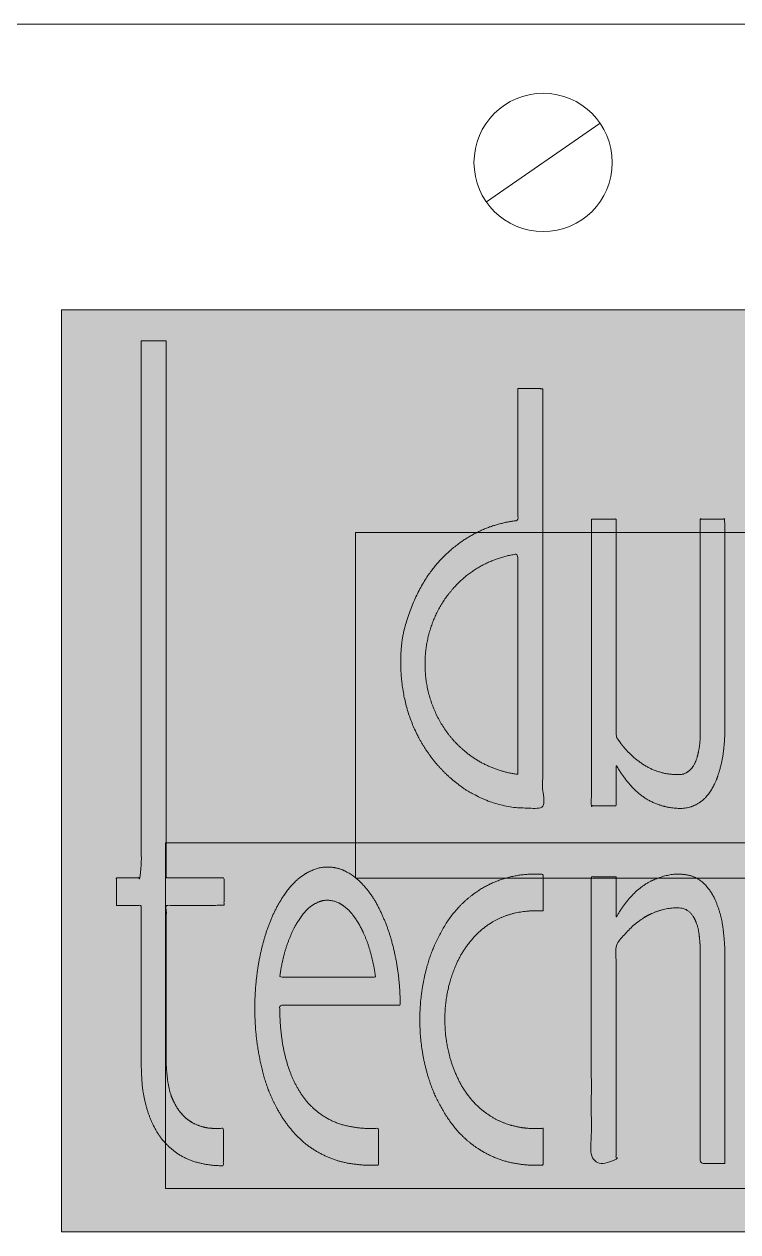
# Model space of a CAD drawing. Header units: millimetres. Extents: x 36 to 196, y -69 to 32.
# Drawn here: x 65.08 to 80.56, y -22.7 to 3.5 of the extents above; entities that cross this region are included whole.
import ezdxf

# ---------------------------------------------------------------- set-up
doc = ezdxf.new("R2010")
doc.units = ezdxf.units.MM
doc.header["$LTSCALE"] = 20
doc.layers.add('Ontwerplaag-1', color=7, linetype='Continuous')

msp = doc.modelspace()

# ---------------------------------------------------------------- hatches: boundary and pattern name
at = {"layer": 'Ontwerplaag-1', "linetype": 'Continuous', "lineweight": 5, "transparency": 33554687}
h = msp.add_hatch(color=256, dxfattribs=at)
h.set_gradient(color1=(255, 0, 0), color2=(255, 0, 0))
h.paths.add_polyline_path([(85.885, -21.761), (68.145, -21.761), (68.145, -14.261), (72.262, -14.261), (72.262, -15.028), (85.885, -15.028), (85.885, -21.761), (93.978, -21.761), (93.978, -14.261), (88.095, -14.261), (88.095, -7.528), (85.885, -7.528), (85.885, -2.699), (65.885, -2.699), (65.885, -22.699), (85.885, -22.699)])
h.paths.add_polyline_path([(85.885, -15.028), (85.885, -14.261), (72.262, -14.261), (72.262, -7.528), (85.885, -7.528), (85.885, -14.261), (88.095, -14.261), (88.095, -15.028)])
at = {"layer": 'Ontwerplaag-1', "linetype": 'Continuous', "lineweight": 0, "true_color": 0xcccccb, "transparency": 33554687}
for points in [[(68.158, -3.375), (68.158, -3.739), (68.158, -5.104), (68.158, -6.469), (68.158, -7.833), (68.158, -9.198), (68.158, -10.563), (68.159, -11.928), (68.159, -13.292), (68.16, -14.657), (68.16, -15.021), (68.199, -15.021), (68.345, -15.02), (68.492, -15.02), (68.639, -15.019), (68.785, -15.019), (68.932, -15.019), (69.079, -15.02), (69.226, -15.02), (69.373, -15.021), (69.412, -15.021), (69.412, -15.615), (69.373, -15.616), (69.226, -15.616), (69.079, -15.616), (68.932, -15.616), (68.785, -15.616), (68.639, -15.616), (68.492, -15.617), (68.345, -15.617), (68.199, -15.617), (68.16, -15.617), (68.16, -15.723), (68.159, -16.118), (68.159, -16.512), (68.158, -16.907), (68.158, -17.302), (68.158, -17.697), (68.158, -18.092), (68.158, -18.487), (68.158, -18.882), (68.158, -18.987), (68.158, -19.021), (68.16, -19.152), (68.17, -19.281), (68.188, -19.408), (68.214, -19.533), (68.248, -19.657), (68.29, -19.778), (68.34, -19.897), (68.398, -20.014), (68.418, -20.043), (68.429, -20.06), (68.478, -20.121), (68.531, -20.178), (68.587, -20.23), (68.648, -20.276), (68.712, -20.318), (68.78, -20.355), (68.852, -20.387), (68.928, -20.414), (68.948, -20.419), (68.962, -20.423), (69.014, -20.433), (69.066, -20.442), (69.119, -20.448), (69.172, -20.453), (69.225, -20.456), (69.278, -20.457), (69.331, -20.456), (69.385, -20.454), (69.399, -20.453), (69.399, -20.479), (69.399, -20.574), (69.399, -20.669), (69.398, -20.764), (69.398, -20.859), (69.398, -20.955), (69.398, -21.05), (69.398, -21.145), (69.397, -21.24), (69.397, -21.265), (69.36, -21.266), (69.216, -21.26), (69.076, -21.243), (68.94, -21.217), (68.807, -21.18), (68.678, -21.134), (68.552, -21.077), (68.43, -21.011), (68.312, -20.934), (68.283, -20.91), (68.256, -20.888), (68.163, -20.79), (68.079, -20.689), (68.002, -20.584), (67.932, -20.475), (67.87, -20.361), (67.816, -20.244), (67.77, -20.122), (67.731, -19.996), (67.722, -19.963), (67.712, -19.927), (67.686, -19.791), (67.664, -19.655), (67.646, -19.519), (67.632, -19.382), (67.622, -19.245), (67.616, -19.107), (67.614, -18.97), (67.616, -18.831), (67.616, -18.795), (67.616, -18.695), (67.617, -18.323), (67.617, -17.95), (67.617, -17.578), (67.617, -17.205), (67.617, -16.833), (67.617, -16.461), (67.617, -16.089), (67.616, -15.716), (67.616, -15.617), (67.077, -15.617), (67.077, -15.021), (67.094, -15.021), (67.157, -15.02), (67.221, -15.02), (67.284, -15.02), (67.347, -15.02), (67.41, -15.02), (67.474, -15.019), (67.537, -15.019), (67.599, -15.019), (67.616, -15.019), (67.616, -14.708), (67.617, -13.542), (67.617, -12.376), (67.617, -11.209), (67.617, -10.043), (67.617, -8.877), (67.617, -7.71), (67.617, -6.543), (67.616, -5.377), (67.616, -5.066), (67.616, -5.012), (67.617, -4.843), (67.617, -4.683), (67.618, -4.535), (67.618, -4.397), (67.618, -4.269), (67.618, -4.152), (67.618, -4.045), (67.617, -3.949), (67.617, -3.862), (67.616, -3.782), (67.616, -3.71), (67.615, -3.645), (67.615, -3.587), (67.614, -3.536), (67.614, -3.493), (67.613, -3.458), (67.613, -3.428), (67.612, -3.403), (67.612, -3.383), (67.612, -3.367), (67.612, -3.356), (67.611, -3.35), (67.611, -3.348), (67.612, -3.351), (67.612, -3.357), (67.612, -3.361), (67.613, -3.364), (67.615, -3.367), (67.617, -3.369), (67.619, -3.369), (67.621, -3.369), (67.624, -3.369), (67.626, -3.368), (67.628, -3.367), (67.629, -3.366), (67.629, -3.366), (67.628, -3.365), (67.627, -3.365), (67.624, -3.365), (67.621, -3.365), (67.62, -3.366), (67.623, -3.366), (67.631, -3.366), (67.643, -3.367), (67.659, -3.367), (67.68, -3.367), (67.705, -3.367), (67.735, -3.368), (67.767, -3.368), (67.798, -3.368), (67.829, -3.368), (67.859, -3.368), (67.888, -3.368), (67.917, -3.368), (67.945, -3.368), (67.972, -3.368), (67.998, -3.368), (68.022, -3.368), (68.044, -3.368), (68.064, -3.368), (68.081, -3.369), (68.097, -3.369), (68.11, -3.369), (68.121, -3.369), (68.13, -3.369), (68.138, -3.369), (68.144, -3.369), (68.148, -3.369), (68.151, -3.37), (68.152, -3.37), (68.152, -3.37), (68.15, -3.37), (68.148, -3.371), (68.147, -3.371), (68.146, -3.372), (68.147, -3.372), (68.148, -3.373), (68.15, -3.374), (68.153, -3.374)], [(75.786, -4.404), (75.786, -4.475), (75.786, -4.816), (75.785, -5.156), (75.785, -5.496), (75.785, -5.836), (75.785, -6.176), (75.786, -6.516), (75.786, -6.856), (75.786, -7.196), (75.786, -7.268), (75.752, -7.271), (75.591, -7.298), (75.433, -7.333), (75.278, -7.377), (75.128, -7.43), (74.98, -7.491), (74.837, -7.561), (74.697, -7.64), (74.561, -7.728), (74.533, -7.748), (74.493, -7.777), (74.369, -7.877), (74.255, -7.977), (74.15, -8.077), (74.054, -8.176), (73.967, -8.274), (73.889, -8.372), (73.821, -8.469), (73.761, -8.566), (73.708, -8.662), (73.658, -8.755), (73.611, -8.847), (73.568, -8.936), (73.528, -9.023), (73.491, -9.109), (73.458, -9.192), (73.428, -9.273), (73.413, -9.32), (73.39, -9.392), (73.332, -9.629), (73.287, -9.857), (73.256, -10.075), (73.238, -10.285), (73.234, -10.484), (73.243, -10.675), (73.265, -10.856), (73.301, -11.028), (73.345, -11.192), (73.392, -11.35), (73.442, -11.501), (73.495, -11.645), (73.551, -11.784), (73.611, -11.916), (73.673, -12.041), (73.739, -12.16), (73.781, -12.224), (73.808, -12.267), (73.902, -12.399), (73.997, -12.521), (74.093, -12.635), (74.189, -12.738), (74.286, -12.833), (74.384, -12.917), (74.482, -12.992), (74.58, -13.058), (74.678, -13.117), (74.775, -13.172), (74.87, -13.222), (74.963, -13.268), (75.055, -13.311), (75.146, -13.349), (75.234, -13.382), (75.322, -13.412), (75.372, -13.426), (75.395, -13.432), (75.507, -13.457), (75.619, -13.476), (75.732, -13.492), (75.845, -13.502), (75.958, -13.508), (76.072, -13.51), (76.187, -13.507), (76.302, -13.5), (76.326, -13.498), (76.326, -13.271), (76.326, -12.192), (76.326, -11.113), (76.326, -10.035), (76.326, -8.956), (76.326, -7.877), (76.326, -6.798), (76.327, -5.718), (76.327, -4.639), (76.327, -4.412), (76.314, -4.411), (76.25, -4.408), (76.185, -4.407), (76.121, -4.405), (76.057, -4.404), (75.993, -4.403), (75.928, -4.403), (75.864, -4.403), (75.8, -4.404)], [(77.38, -7.236), (77.915, -7.236), (77.915, -7.342), (77.915, -7.899), (77.916, -8.455), (77.916, -9.012), (77.916, -9.569), (77.916, -10.125), (77.915, -10.682), (77.915, -11.238), (77.915, -11.795), (77.915, -11.901), (77.915, -11.906), (77.915, -11.916), (77.917, -11.925), (77.919, -11.935), (77.922, -11.946), (77.926, -11.956), (77.93, -11.967), (77.935, -11.978), (77.941, -11.99), (77.948, -12.002), (77.955, -12.014), (77.963, -12.027), (77.972, -12.04), (77.982, -12.054), (77.992, -12.069), (78.004, -12.084), (78.016, -12.099), (78.018, -12.104), (78.036, -12.127), (78.068, -12.167), (78.104, -12.208), (78.143, -12.251), (78.185, -12.295), (78.23, -12.34), (78.278, -12.387), (78.33, -12.435), (78.384, -12.484), (78.443, -12.532), (78.509, -12.576), (78.582, -12.617), (78.662, -12.654), (78.748, -12.687), (78.842, -12.717), (78.942, -12.744), (79.05, -12.767), (79.08, -12.77), (79.088, -12.771), (79.104, -12.773), (79.12, -12.775), (79.138, -12.776), (79.156, -12.778), (79.176, -12.78), (79.196, -12.782), (79.217, -12.784), (79.24, -12.786), (79.263, -12.787), (79.287, -12.785), (79.312, -12.782), (79.337, -12.776), (79.364, -12.769), (79.391, -12.759), (79.42, -12.747), (79.449, -12.733), (79.456, -12.728), (79.465, -12.722), (79.504, -12.688), (79.54, -12.652), (79.572, -12.613), (79.601, -12.572), (79.626, -12.529), (79.647, -12.483), (79.664, -12.434), (79.678, -12.384), (79.68, -12.375), (79.686, -12.354), (79.694, -12.316), (79.701, -12.276), (79.708, -12.234), (79.714, -12.19), (79.72, -12.144), (79.724, -12.095), (79.729, -12.045), (79.732, -11.992), (79.735, -11.937), (79.737, -11.878), (79.739, -11.816), (79.74, -11.751), (79.74, -11.682), (79.74, -11.609), (79.739, -11.534), (79.738, -11.454), (79.738, -11.433), (79.738, -11.338), (79.738, -10.837), (79.737, -10.336), (79.737, -9.835), (79.737, -9.335), (79.738, -8.834), (79.738, -8.333), (79.739, -7.832), (79.74, -7.332), (79.74, -7.236), (79.752, -7.236), (79.816, -7.237), (79.879, -7.237), (79.943, -7.237), (80.006, -7.237), (80.07, -7.237), (80.134, -7.237), (80.197, -7.236), (80.261, -7.236), (80.273, -7.236), (80.273, -7.335), (80.274, -7.856), (80.274, -8.377), (80.275, -8.898), (80.275, -9.419), (80.275, -9.94), (80.275, -10.461), (80.275, -10.982), (80.275, -11.503), (80.275, -11.602), (80.276, -11.631), (80.277, -11.781), (80.273, -11.93), (80.262, -12.078), (80.246, -12.226), (80.224, -12.373), (80.196, -12.519), (80.162, -12.664), (80.122, -12.809), (80.112, -12.836), (80.106, -12.852), (80.095, -12.881), (80.082, -12.911), (80.068, -12.943), (80.053, -12.976), (80.037, -13.01), (80.019, -13.046), (80, -13.084), (79.98, -13.122), (79.957, -13.162), (79.93, -13.2), (79.897, -13.238), (79.86, -13.276), (79.819, -13.313), (79.772, -13.35), (79.721, -13.386), (79.666, -13.422), (79.649, -13.43), (79.633, -13.439), (79.601, -13.451), (79.567, -13.463), (79.532, -13.474), (79.494, -13.483), (79.454, -13.492), (79.411, -13.499), (79.367, -13.505), (79.32, -13.511), (79.272, -13.514), (79.22, -13.513), (79.166, -13.51), (79.109, -13.503), (79.05, -13.492), (78.988, -13.478), (78.924, -13.461), (78.857, -13.44), (78.84, -13.434), (78.811, -13.424), (78.762, -13.403), (78.712, -13.378), (78.66, -13.35), (78.607, -13.319), (78.553, -13.285), (78.498, -13.248), (78.441, -13.207), (78.383, -13.164), (78.325, -13.115), (78.267, -13.061), (78.21, -13), (78.153, -12.932), (78.097, -12.859), (78.041, -12.779), (77.986, -12.693), (77.931, -12.6), (77.917, -12.575), (77.917, -12.595), (77.916, -12.7), (77.915, -12.805), (77.915, -12.91), (77.914, -13.015), (77.914, -13.12), (77.914, -13.226), (77.914, -13.331), (77.915, -13.436), (77.915, -13.456), (77.903, -13.456), (77.839, -13.456), (77.775, -13.456), (77.711, -13.457), (77.647, -13.457), (77.583, -13.457), (77.519, -13.457), (77.455, -13.458), (77.39, -13.458), (77.378, -13.458), (77.378, -13.317), (77.378, -12.734), (77.379, -12.187), (77.379, -11.675), (77.379, -11.199), (77.379, -10.757), (77.379, -10.35), (77.379, -9.978), (77.379, -9.641), (77.379, -9.338), (77.379, -9.065), (77.379, -8.825), (77.379, -8.615), (77.379, -8.437), (77.379, -8.291), (77.379, -8.175), (77.379, -8.091), (77.379, -8.022), (77.38, -7.951), (77.38, -7.877), (77.38, -7.802), (77.38, -7.724), (77.38, -7.644), (77.38, -7.562), (77.38, -7.477), (77.38, -7.398), (77.38, -7.332), (77.38, -7.278), (77.38, -7.236), (77.38, -7.207), (77.38, -7.191), (77.38, -7.186), (77.38, -7.195), (77.38, -7.208), (77.38, -7.22), (77.38, -7.229), (77.38, -7.236), (77.38, -7.241), (77.38, -7.244), (77.38, -7.245), (77.38, -7.243), (77.38, -7.241), (77.38, -7.239), (77.38, -7.238), (77.38, -7.237), (77.38, -7.236), (77.38, -7.236), (77.38, -7.236), (77.38, -7.237), (77.38, -7.237), (77.38, -7.238), (77.38, -7.238), (77.38, -7.238), (77.38, -7.238), (77.38, -7.238), (77.38, -7.237)], [(71.491, -20.134), (71.469, -20.118), (71.432, -20.088), (71.394, -20.054), (71.356, -20.019), (71.316, -19.98), (71.276, -19.939), (71.235, -19.895), (71.194, -19.848), (71.152, -19.799), (71.109, -19.745), (71.068, -19.687), (71.028, -19.623), (70.989, -19.554), (70.951, -19.48), (70.914, -19.401), (70.878, -19.317), (70.844, -19.227), (70.835, -19.203), (70.824, -19.172), (70.774, -19.006), (70.732, -18.838), (70.696, -18.67), (70.667, -18.501), (70.645, -18.331), (70.63, -18.16), (70.622, -17.987), (70.621, -17.814), (70.621, -17.781), (70.68, -17.781), (70.992, -17.782), (71.303, -17.782), (71.615, -17.782), (71.927, -17.782), (72.238, -17.782), (72.55, -17.782), (72.861, -17.782), (73.173, -17.782), (73.232, -17.781), (73.232, -17.746), (73.227, -17.558), (73.216, -17.371), (73.198, -17.185), (73.174, -17), (73.143, -16.815), (73.106, -16.632), (73.062, -16.449), (73.012, -16.267), (73.001, -16.233), (72.992, -16.206), (72.975, -16.157), (72.957, -16.105), (72.936, -16.052), (72.915, -15.995), (72.892, -15.937), (72.867, -15.876), (72.841, -15.812), (72.813, -15.746), (72.782, -15.678), (72.745, -15.608), (72.703, -15.536), (72.655, -15.463), (72.601, -15.387), (72.542, -15.31), (72.478, -15.231), (72.407, -15.15), (72.387, -15.129), (72.375, -15.116), (72.352, -15.094), (72.326, -15.071), (72.299, -15.048), (72.271, -15.024), (72.24, -15), (72.207, -14.974), (72.173, -14.949), (72.137, -14.922), (72.098, -14.897), (72.054, -14.874), (72.007, -14.853), (71.957, -14.835), (71.902, -14.819), (71.843, -14.806), (71.78, -14.795), (71.714, -14.787), (71.695, -14.786), (71.679, -14.785), (71.65, -14.786), (71.62, -14.787), (71.588, -14.79), (71.555, -14.795), (71.521, -14.8), (71.485, -14.807), (71.447, -14.815), (71.409, -14.824), (71.369, -14.836), (71.328, -14.851), (71.286, -14.869), (71.243, -14.891), (71.199, -14.916), (71.154, -14.944), (71.108, -14.976), (71.061, -15.011), (71.048, -15.021), (71.034, -15.033), (70.963, -15.101), (70.895, -15.171), (70.83, -15.244), (70.77, -15.319), (70.712, -15.397), (70.658, -15.478), (70.608, -15.561), (70.561, -15.647), (70.553, -15.664), (70.539, -15.69), (70.475, -15.83), (70.415, -15.971), (70.361, -16.115), (70.312, -16.259), (70.268, -16.406), (70.229, -16.553), (70.195, -16.703), (70.166, -16.854), (70.161, -16.882), (70.155, -16.915), (70.131, -17.087), (70.111, -17.259), (70.096, -17.432), (70.087, -17.605), (70.082, -17.778), (70.082, -17.951), (70.087, -18.125), (70.097, -18.299), (70.099, -18.332), (70.103, -18.375), (70.111, -18.454), (70.121, -18.537), (70.133, -18.624), (70.146, -18.715), (70.161, -18.81), (70.178, -18.909), (70.196, -19.012), (70.215, -19.119), (70.24, -19.231), (70.272, -19.347), (70.312, -19.468), (70.36, -19.593), (70.415, -19.723), (70.479, -19.857), (70.55, -19.997), (70.629, -20.14), (70.652, -20.178), (70.667, -20.202), (70.75, -20.325), (70.839, -20.441), (70.935, -20.551), (71.038, -20.655), (71.147, -20.752), (71.263, -20.843), (71.385, -20.927), (71.514, -21.005), (71.539, -21.018), (71.565, -21.031), (71.704, -21.089), (71.844, -21.139), (71.987, -21.18), (72.132, -21.212), (72.279, -21.235), (72.427, -21.249), (72.578, -21.255), (72.731, -21.252), (72.759, -21.251), (72.759, -21.233), (72.76, -21.138), (72.76, -21.043), (72.76, -20.948), (72.76, -20.853), (72.76, -20.758), (72.76, -20.662), (72.759, -20.567), (72.759, -20.471), (72.759, -20.453), (72.729, -20.455), (72.674, -20.457), (72.616, -20.458), (72.556, -20.457), (72.492, -20.455), (72.425, -20.451), (72.356, -20.447), (72.283, -20.441), (72.207, -20.434), (72.129, -20.422), (72.048, -20.404), (71.965, -20.379), (71.88, -20.348), (71.792, -20.309), (71.702, -20.263), (71.61, -20.211), (71.515, -20.152)], [(74.875, -15.334), (74.903, -15.314), (74.956, -15.281), (75.013, -15.247), (75.074, -15.214), (75.138, -15.181), (75.207, -15.148), (75.279, -15.115), (75.356, -15.082), (75.436, -15.049), (75.521, -15.019), (75.613, -14.993), (75.711, -14.973), (75.816, -14.957), (75.926, -14.946), (76.044, -14.939), (76.167, -14.938), (76.297, -14.942), (76.332, -14.944), (76.332, -14.963), (76.331, -15.058), (76.331, -15.153), (76.331, -15.248), (76.331, -15.343), (76.331, -15.438), (76.331, -15.533), (76.332, -15.628), (76.332, -15.722), (76.332, -15.74), (76.309, -15.738), (76.184, -15.735), (76.062, -15.738), (75.94, -15.749), (75.821, -15.768), (75.703, -15.793), (75.586, -15.826), (75.471, -15.866), (75.357, -15.914), (75.337, -15.924), (75.31, -15.938), (75.263, -15.964), (75.216, -15.994), (75.166, -16.027), (75.116, -16.062), (75.064, -16.101), (75.012, -16.142), (74.957, -16.187), (74.902, -16.234), (74.846, -16.286), (74.791, -16.344), (74.738, -16.408), (74.685, -16.479), (74.633, -16.555), (74.582, -16.638), (74.531, -16.727), (74.482, -16.822), (74.47, -16.848), (74.45, -16.89), (74.42, -16.967), (74.39, -17.048), (74.361, -17.134), (74.333, -17.225), (74.306, -17.321), (74.28, -17.422), (74.255, -17.527), (74.231, -17.637), (74.211, -17.753), (74.198, -17.877), (74.192, -18.007), (74.194, -18.144), (74.203, -18.288), (74.219, -18.44), (74.242, -18.598), (74.272, -18.763), (74.283, -18.807), (74.29, -18.837), (74.304, -18.889), (74.32, -18.945), (74.338, -19.003), (74.358, -19.063), (74.38, -19.126), (74.403, -19.191), (74.429, -19.259), (74.456, -19.33), (74.488, -19.402), (74.526, -19.476), (74.571, -19.552), (74.622, -19.629), (74.68, -19.707), (74.745, -19.787), (74.816, -19.869), (74.894, -19.952), (74.916, -19.973), (74.932, -19.988), (75.022, -20.064), (75.115, -20.134), (75.211, -20.197), (75.312, -20.254), (75.416, -20.304), (75.524, -20.348), (75.636, -20.385), (75.751, -20.415), (75.773, -20.419), (75.785, -20.422), (75.851, -20.433), (75.918, -20.443), (75.984, -20.45), (76.051, -20.455), (76.117, -20.458), (76.185, -20.459), (76.252, -20.457), (76.319, -20.454), (76.332, -20.453), (76.332, -21.249), (76.302, -21.251), (76.247, -21.253), (76.189, -21.253), (76.128, -21.252), (76.065, -21.25), (75.999, -21.247), (75.929, -21.242), (75.857, -21.236), (75.782, -21.229), (75.704, -21.218), (75.622, -21.202), (75.538, -21.18), (75.451, -21.152), (75.361, -21.118), (75.268, -21.079), (75.172, -21.035), (75.073, -20.984), (75.046, -20.969), (75.008, -20.947), (74.873, -20.856), (74.749, -20.763), (74.636, -20.671), (74.534, -20.578), (74.442, -20.484), (74.361, -20.39), (74.291, -20.295), (74.231, -20.2), (74.178, -20.107), (74.129, -20.016), (74.084, -19.929), (74.041, -19.844), (74.003, -19.763), (73.967, -19.685), (73.935, -19.611), (73.907, -19.539), (73.893, -19.499), (73.873, -19.444), (73.843, -19.343), (73.814, -19.237), (73.787, -19.124), (73.761, -19.005), (73.736, -18.881), (73.712, -18.75), (73.69, -18.613), (73.669, -18.471), (73.654, -18.321), (73.647, -18.162), (73.649, -17.995), (73.659, -17.82), (73.679, -17.636), (73.707, -17.443), (73.744, -17.241), (73.79, -17.032), (73.805, -16.975), (73.817, -16.932), (73.846, -16.836), (73.877, -16.742), (73.91, -16.649), (73.945, -16.559), (73.982, -16.472), (74.021, -16.386), (74.061, -16.302), (74.103, -16.221), (74.146, -16.143), (74.189, -16.07), (74.23, -16.002), (74.272, -15.938), (74.313, -15.88), (74.354, -15.826), (74.394, -15.777), (74.433, -15.733), (74.472, -15.693), (74.507, -15.657), (74.539, -15.623), (74.568, -15.594), (74.595, -15.567), (74.618, -15.544), (74.639, -15.524), (74.657, -15.507), (74.673, -15.492), (74.691, -15.477), (74.709, -15.462), (74.728, -15.446), (74.748, -15.43), (74.768, -15.414), (74.789, -15.398), (74.811, -15.381), (74.832, -15.366), (74.85, -15.353), (74.864, -15.342), (74.875, -15.334), (74.882, -15.328), (74.887, -15.325), (74.888, -15.324), (74.886, -15.326), (74.882, -15.329), (74.879, -15.331), (74.877, -15.332), (74.875, -15.333), (74.875, -15.334), (74.874, -15.334), (74.875, -15.334), (74.876, -15.333), (74.877, -15.332), (74.878, -15.332), (74.878, -15.331), (74.878, -15.331), (74.878, -15.332), (74.877, -15.332), (74.876, -15.333)], [(78.643, -15.106), (78.661, -15.096), (78.693, -15.081), (78.727, -15.065), (78.763, -15.05), (78.802, -15.034), (78.842, -15.019), (78.885, -15.003), (78.93, -14.988), (78.977, -14.972), (79.027, -14.958), (79.08, -14.948), (79.137, -14.941), (79.197, -14.938), (79.26, -14.938), (79.326, -14.942), (79.396, -14.949), (79.469, -14.959), (79.489, -14.964), (79.507, -14.968), (79.538, -14.977), (79.569, -14.989), (79.602, -15.003), (79.635, -15.019), (79.669, -15.038), (79.704, -15.058), (79.739, -15.081), (79.775, -15.105), (79.812, -15.133), (79.847, -15.165), (79.881, -15.202), (79.915, -15.242), (79.947, -15.287), (79.979, -15.335), (80.009, -15.388), (80.039, -15.445), (80.046, -15.461), (80.058, -15.486), (80.077, -15.533), (80.096, -15.583), (80.115, -15.635), (80.133, -15.69), (80.151, -15.748), (80.168, -15.809), (80.185, -15.873), (80.202, -15.939), (80.218, -16.01), (80.231, -16.085), (80.243, -16.164), (80.253, -16.248), (80.261, -16.337), (80.268, -16.43), (80.272, -16.528), (80.275, -16.631), (80.275, -16.658), (80.275, -16.762), (80.275, -17.305), (80.275, -17.849), (80.275, -18.393), (80.275, -18.936), (80.274, -19.48), (80.274, -20.024), (80.274, -20.567), (80.273, -21.111), (80.273, -21.215), (80.261, -21.215), (80.197, -21.215), (80.134, -21.215), (80.07, -21.215), (80.006, -21.215), (79.943, -21.215), (79.879, -21.216), (79.816, -21.216), (79.752, -21.217), (79.74, -21.217), (79.74, -21.11), (79.739, -20.548), (79.738, -19.987), (79.738, -19.425), (79.737, -18.864), (79.737, -18.302), (79.737, -17.74), (79.737, -17.179), (79.738, -16.617), (79.738, -16.51), (79.737, -16.496), (79.735, -16.421), (79.729, -16.347), (79.719, -16.273), (79.707, -16.2), (79.69, -16.128), (79.671, -16.057), (79.647, -15.986), (79.621, -15.916), (79.614, -15.903), (79.61, -15.895), (79.603, -15.881), (79.594, -15.867), (79.584, -15.852), (79.573, -15.837), (79.561, -15.821), (79.549, -15.805), (79.535, -15.788), (79.521, -15.771), (79.504, -15.754), (79.485, -15.738), (79.464, -15.724), (79.441, -15.712), (79.415, -15.7), (79.386, -15.691), (79.355, -15.682), (79.322, -15.675), (79.313, -15.675), (79.299, -15.674), (79.227, -15.673), (79.155, -15.676), (79.084, -15.682), (79.014, -15.692), (78.944, -15.706), (78.876, -15.724), (78.807, -15.746), (78.74, -15.771), (78.728, -15.776), (78.707, -15.785), (78.601, -15.84), (78.5, -15.9), (78.404, -15.966), (78.313, -16.038), (78.226, -16.115), (78.145, -16.197), (78.068, -16.285), (77.996, -16.378), (77.983, -16.396), (77.981, -16.399), (77.968, -16.416), (77.956, -16.433), (77.945, -16.451), (77.936, -16.469), (77.929, -16.488), (77.922, -16.507), (77.918, -16.527), (77.914, -16.548), (77.915, -16.552), (77.915, -21.215), (77.378, -21.215), (77.378, -14.995), (77.39, -14.995), (77.455, -14.995), (77.519, -14.995), (77.583, -14.995), (77.647, -14.995), (77.711, -14.995), (77.775, -14.995), (77.839, -14.995), (77.903, -14.995), (77.915, -14.995), (77.915, -15.015), (77.915, -15.121), (77.914, -15.226), (77.914, -15.331), (77.914, -15.436), (77.915, -15.541), (77.915, -15.646), (77.916, -15.751), (77.917, -15.856), (77.917, -15.876), (77.929, -15.855), (77.956, -15.808), (77.985, -15.761), (78.015, -15.716), (78.045, -15.67), (78.077, -15.625), (78.11, -15.581), (78.144, -15.537), (78.178, -15.494), (78.213, -15.452), (78.247, -15.414), (78.281, -15.378), (78.313, -15.344), (78.345, -15.314), (78.377, -15.286), (78.407, -15.262), (78.437, -15.239), (78.466, -15.22), (78.492, -15.202), (78.516, -15.185), (78.539, -15.17), (78.559, -15.157), (78.577, -15.145), (78.593, -15.135), (78.607, -15.127), (78.619, -15.12), (78.629, -15.114), (78.637, -15.109), (78.644, -15.106), (78.648, -15.103), (78.651, -15.101), (78.651, -15.101), (78.65, -15.102), (78.649, -15.103), (78.647, -15.104), (78.646, -15.104), (78.644, -15.105), (78.644, -15.106), (78.643, -15.106), (78.643, -15.106), (78.643, -15.106), (78.643, -15.106), (78.643, -15.106), (78.643, -15.106), (78.643, -15.106), (78.643, -15.106), (78.643, -15.106), (78.643, -15.106)]]:
    msp.add_hatch(color=254, dxfattribs=at).paths.add_polyline_path(points)

# ---------------------------------------------------------------- linework, layer by layer
at = {"layer": 'Ontwerplaag-1', "color": 7, "linetype": 'Continuous', "lineweight": 5, "transparency": 33554687}
for p, q in [((36, 3.5), (196, 3.5)), ((36, 3.5), (196, 3.5)), ((75.101, -0.355), (77.566, 1.355)), ((65.885, -22.699), (65.885, -2.699)), ((65.885, -2.699), (85.885, -2.699)), ((85.885, -22.699), (65.885, -22.699))]:
    msp.add_line(p, q, dxfattribs=at)
at = {"layer": 'Ontwerplaag-1', "color": 7, "linetype": 'Continuous', "lineweight": 5, "transparency": 33554687, "flags": 128}
for points in [[(65.885, -2.699), (65.885, -22.699), (65.885, -22.699), (85.885, -22.699), (85.885, -22.699), (85.885, -2.699), (85.885, -2.699), (65.885, -2.699)], [(65.885, -2.699), (65.885, -22.699), (85.885, -22.699), (85.885, -2.699)], [(65.885, -22.699), (65.885, -2.699), (85.885, -2.699), (85.885, -22.699)], [(72.262, -15.028), (88.095, -15.028), (88.095, -15.028), (88.095, -7.528), (88.095, -7.528), (72.262, -7.528), (72.262, -7.528), (72.262, -15.028)], [(68.145, -21.761), (93.978, -21.761), (93.978, -21.761), (93.978, -14.261), (93.978, -14.261), (68.145, -14.261), (68.145, -14.261), (68.145, -21.761)]]:
    msp.add_lwpolyline(points, close=True, dxfattribs=at)
at = {"layer": 'Ontwerplaag-1', "color": 7, "linetype": 'Continuous', "lineweight": 5, "transparency": 33554687}
msp.add_circle((76.333, 0.5), 1.5, dxfattribs=at)
for points, knots in [([(68.158, -3.375), (68.158, -6.287), (68.158, -12.11), (68.16, -15.021), (68.472, -15.019), (69.099, -15.019), (69.412, -15.021), (69.412, -15.318), (69.412, -15.615), (69.099, -15.617), (68.472, -15.616), (68.16, -15.617), (68.158, -16.46), (68.158, -18.145), (68.158, -18.987), (68.159, -19.258), (68.261, -19.81), (68.418, -20.043), (68.508, -20.179), (68.783, -20.378), (68.948, -20.419), (69.057, -20.451), (69.285, -20.458), (69.399, -20.453), (69.398, -20.656), (69.399, -21.062), (69.397, -21.265), (69.1, -21.269), (68.511, -21.102), (68.283, -20.91), (68.064, -20.728), (67.791, -20.229), (67.722, -19.963), (67.644, -19.677), (67.613, -19.088), (67.616, -18.795), (67.616, -18), (67.618, -16.411), (67.616, -15.617), (67.346, -15.617), (67.077, -15.617), (67.077, -15.319), (67.077, -15.021), (67.212, -15.019), (67.482, -15.02), (67.616, -15.019), (67.618, -12.531), (67.616, -7.555), (67.616, -5.066), (67.615, -4.64), (67.62, -3.792), (67.612, -3.367), (67.615, -3.367), (67.619, -3.367), (67.75, -3.369), (68.017, -3.368), (68.149, -3.369)], [0, 0, 0, 0.142518, 0.285036, 0.285036, 0.300304, 0.315571, 0.315571, 0.330044, 0.330044, 0.345311, 0.360579, 0.360579, 0.401829, 0.443079, 0.443079, 0.456363, 0.469647, 0.469647, 0.477397, 0.485148, 0.485148, 0.490295, 0.495442, 0.495442, 0.504601, 0.513759, 0.513759, 0.52717, 0.54058, 0.54058, 0.553446, 0.566312, 0.566312, 0.580152, 0.593993, 0.593993, 0.631478, 0.668963, 0.668963, 0.681709, 0.681709, 0.695795, 0.695795, 0.702197, 0.708599, 0.708599, 0.827599, 0.946599, 0.946599, 0.966919, 0.98724, 0.98724, 0.987404, 0.987404, 0.993702, 1, 1, 1]), ([(68.158, -3.375), (68.158, -6.287), (68.158, -12.11), (68.16, -15.021), (68.472, -15.019), (69.099, -15.019), (69.412, -15.021), (69.412, -15.318), (69.412, -15.615), (69.099, -15.617), (68.472, -15.616), (68.16, -15.617), (68.158, -16.46), (68.158, -18.145), (68.158, -18.987), (68.159, -19.258), (68.261, -19.81), (68.418, -20.043), (68.508, -20.179), (68.783, -20.378), (68.948, -20.419), (69.057, -20.451), (69.285, -20.458), (69.399, -20.453), (69.398, -20.656), (69.399, -21.062), (69.397, -21.265), (69.1, -21.269), (68.511, -21.102), (68.283, -20.91), (68.064, -20.728), (67.791, -20.229), (67.722, -19.963), (67.644, -19.677), (67.613, -19.088), (67.616, -18.795), (67.616, -18), (67.618, -16.411), (67.616, -15.617), (67.346, -15.617), (67.077, -15.617), (67.077, -15.319), (67.077, -15.021), (67.212, -15.019), (67.482, -15.02), (67.616, -15.019), (67.618, -12.531), (67.616, -7.555), (67.616, -5.066), (67.615, -4.64), (67.62, -3.792), (67.612, -3.367), (67.615, -3.367), (67.619, -3.367), (67.75, -3.369), (68.017, -3.368), (68.149, -3.369), (68.153, -3.372), (68.158, -3.375)], [0, 0, 0, 0.142483, 0.284965, 0.284965, 0.300229, 0.315493, 0.315493, 0.329962, 0.329962, 0.345226, 0.360489, 0.360489, 0.401729, 0.442969, 0.442969, 0.45625, 0.46953, 0.46953, 0.477279, 0.485028, 0.485028, 0.490174, 0.495319, 0.495319, 0.504476, 0.513632, 0.513632, 0.527039, 0.540446, 0.540446, 0.553309, 0.566172, 0.566172, 0.580009, 0.593846, 0.593846, 0.631322, 0.668797, 0.668797, 0.68154, 0.68154, 0.695622, 0.695622, 0.702023, 0.708424, 0.708424, 0.827394, 0.946365, 0.946365, 0.96668, 0.986995, 0.986995, 0.987159, 0.987159, 0.993456, 0.999752, 0.999752, 1, 1, 1]), ([(75.786, -4.404), (75.784, -5.121), (75.786, -6.552), (75.786, -7.268), (75.446, -7.303), (74.806, -7.549), (74.533, -7.748), (74.129, -8.038), (73.561, -8.858), (73.182, -10.038), (73.365, -11.582), (73.781, -12.224), (74.051, -12.646), (74.87, -13.29), (75.372, -13.426), (75.603, -13.492), (76.086, -13.515), (76.326, -13.498), (76.327, -11.227), (76.324, -6.684), (76.327, -4.412), (76.192, -4.399), (75.922, -4.407), (75.786, -4.404)], [0, 0, 0, 0.087534, 0.175069, 0.175069, 0.216878, 0.258687, 0.258687, 0.320515, 0.382343, 0.444171, 0.505999, 0.505999, 0.546479, 0.586959, 0.586959, 0.60571, 0.62446, 0.62446, 0.801645, 0.978831, 0.978831, 0.989416, 1, 1, 1]), ([(75.786, -4.404), (75.784, -5.121), (75.786, -6.552), (75.786, -7.268), (75.446, -7.303), (74.806, -7.549), (74.533, -7.748), (74.129, -8.038), (73.561, -8.858), (73.182, -10.038), (73.365, -11.582), (73.781, -12.224), (74.051, -12.646), (74.87, -13.29), (75.372, -13.426), (75.603, -13.492), (76.086, -13.515), (76.326, -13.498), (76.327, -11.227), (76.324, -6.684), (76.327, -4.412), (76.192, -4.399), (75.922, -4.407), (75.786, -4.404)], [0, 0, 0, 0.087534, 0.175069, 0.175069, 0.216878, 0.258687, 0.258687, 0.320515, 0.382343, 0.444171, 0.505999, 0.505999, 0.546479, 0.586959, 0.586959, 0.60571, 0.62446, 0.62446, 0.801645, 0.978831, 0.978831, 0.989416, 1, 1, 1]), ([(77.38, -7.236), (77.648, -7.236), (77.915, -7.236), (77.916, -8.402), (77.915, -10.735), (77.915, -11.901), (77.912, -11.961), (77.987, -12.056), (78.018, -12.104), (78.206, -12.356), (78.752, -12.729), (79.08, -12.77), (79.173, -12.78), (79.373, -12.782), (79.456, -12.728), (79.55, -12.669), (79.654, -12.476), (79.68, -12.375), (79.742, -12.144), (79.736, -11.669), (79.738, -11.433), (79.739, -10.384), (79.735, -8.285), (79.74, -7.236), (79.874, -7.238), (80.139, -7.236), (80.273, -7.236), (80.276, -8.328), (80.273, -10.511), (80.275, -11.602), (80.282, -11.914), (80.216, -12.539), (80.112, -12.836), (80.048, -13.012), (79.828, -13.338), (79.649, -13.43), (79.463, -13.525), (79.033, -13.5), (78.84, -13.434), (78.527, -13.323), (78.071, -12.851), (77.917, -12.575), (77.914, -12.796), (77.915, -13.235), (77.915, -13.456), (77.781, -13.457), (77.513, -13.456), (77.378, -13.458), (77.38, -11.903), (77.378, -8.791), (77.38, -7.236)], [0, 0, 0, 0.017918, 0.017918, 0.096062, 0.174207, 0.174207, 0.178256, 0.182305, 0.182305, 0.20472, 0.227136, 0.227136, 0.233551, 0.239967, 0.239967, 0.247144, 0.254322, 0.254322, 0.27067, 0.287018, 0.287018, 0.359477, 0.431937, 0.431937, 0.44119, 0.450443, 0.450443, 0.525876, 0.60131, 0.60131, 0.622812, 0.644315, 0.644315, 0.657127, 0.66994, 0.66994, 0.683298, 0.696656, 0.696656, 0.718364, 0.740071, 0.740071, 0.755215, 0.770359, 0.770359, 0.77954, 0.788721, 0.788721, 0.894361, 1, 1, 1]), ([(77.38, -7.236), (77.648, -7.236), (77.915, -7.236), (77.916, -8.402), (77.915, -10.735), (77.915, -11.901), (77.912, -11.961), (77.987, -12.056), (78.018, -12.104), (78.206, -12.356), (78.752, -12.729), (79.08, -12.77), (79.173, -12.78), (79.373, -12.782), (79.456, -12.728), (79.55, -12.669), (79.654, -12.476), (79.68, -12.375), (79.742, -12.144), (79.736, -11.669), (79.738, -11.433), (79.739, -10.384), (79.735, -8.285), (79.74, -7.236), (79.874, -7.238), (80.139, -7.236), (80.273, -7.236), (80.276, -8.328), (80.273, -10.511), (80.275, -11.602), (80.282, -11.914), (80.216, -12.539), (80.112, -12.836), (80.048, -13.012), (79.828, -13.338), (79.649, -13.43), (79.463, -13.525), (79.033, -13.5), (78.84, -13.434), (78.527, -13.323), (78.071, -12.851), (77.917, -12.575), (77.914, -12.796), (77.915, -13.235), (77.915, -13.456), (77.781, -13.457), (77.513, -13.456), (77.378, -13.458), (77.38, -11.903), (77.378, -8.791), (77.38, -7.236)], [0, 0, 0, 0.017918, 0.017918, 0.096062, 0.174207, 0.174207, 0.178256, 0.182305, 0.182305, 0.20472, 0.227136, 0.227136, 0.233551, 0.239967, 0.239967, 0.247144, 0.254322, 0.254322, 0.27067, 0.287018, 0.287018, 0.359477, 0.431937, 0.431937, 0.44119, 0.450443, 0.450443, 0.525876, 0.60131, 0.60131, 0.622812, 0.644315, 0.644315, 0.657127, 0.66994, 0.66994, 0.683298, 0.696656, 0.696656, 0.718364, 0.740071, 0.740071, 0.755215, 0.770359, 0.770359, 0.77954, 0.788721, 0.788721, 0.894361, 1, 1, 1]), ([(75.781, -12.774), (75.456, -12.732), (74.853, -12.464), (74.61, -12.252), (74.208, -11.907), (73.775, -10.932), (73.772, -10.418), (73.763, -9.954), (74.09, -9.06), (74.41, -8.712), (74.671, -8.421), (75.386, -8.046), (75.784, -7.993), (75.787, -8.896), (75.784, -10.701), (75.786, -11.602), (75.784, -11.896), (75.788, -12.482), (75.781, -12.774)], [0, 0, 0, 0.055561, 0.111122, 0.111122, 0.20229, 0.293457, 0.293457, 0.375618, 0.457779, 0.457779, 0.525813, 0.593846, 0.593846, 0.747043, 0.90024, 0.90024, 0.95012, 1, 1, 1]), ([(75.781, -12.774), (75.456, -12.732), (74.853, -12.464), (74.61, -12.252), (74.208, -11.907), (73.775, -10.932), (73.772, -10.418), (73.763, -9.954), (74.09, -9.06), (74.41, -8.712), (74.671, -8.421), (75.386, -8.046), (75.784, -7.993), (75.787, -8.896), (75.784, -10.701), (75.786, -11.602), (75.784, -11.896), (75.788, -12.482), (75.781, -12.774)], [0, 0, 0, 0.055561, 0.111122, 0.111122, 0.20229, 0.293457, 0.293457, 0.375618, 0.457779, 0.457779, 0.525813, 0.593846, 0.593846, 0.747043, 0.90024, 0.90024, 0.95012, 1, 1, 1]), ([(71.491, -20.134), (71.253, -19.959), (70.93, -19.471), (70.835, -19.203), (70.712, -18.86), (70.618, -18.142), (70.621, -17.781), (71.273, -17.781), (72.58, -17.783), (73.232, -17.781), (73.234, -17.39), (73.118, -16.609), (73.001, -16.233), (72.902, -15.933), (72.611, -15.36), (72.387, -15.129), (72.251, -14.99), (71.897, -14.794), (71.695, -14.786), (71.517, -14.776), (71.184, -14.913), (71.048, -15.021), (70.89, -15.152), (70.647, -15.485), (70.553, -15.664), (70.404, -15.951), (70.216, -16.567), (70.161, -16.882), (70.1, -17.241), (70.07, -17.968), (70.099, -18.332), (70.141, -18.812), (70.393, -19.76), (70.652, -20.178), (70.812, -20.439), (71.258, -20.877), (71.539, -21.018), (71.818, -21.161), (72.445, -21.268), (72.759, -21.251), (72.761, -21.052), (72.759, -20.653), (72.759, -20.453), (72.427, -20.476), (71.76, -20.332), (71.491, -20.134)], [0, 0, 0, 0.02938, 0.05876, 0.05876, 0.096317, 0.133874, 0.133874, 0.201846, 0.269818, 0.269818, 0.310662, 0.351507, 0.351507, 0.384293, 0.417078, 0.417078, 0.436759, 0.45644, 0.45644, 0.473861, 0.491281, 0.491281, 0.511992, 0.532703, 0.532703, 0.56579, 0.598877, 0.598877, 0.636462, 0.674046, 0.674046, 0.72373, 0.773415, 0.773415, 0.804225, 0.835035, 0.835035, 0.865792, 0.89655, 0.89655, 0.915973, 0.935395, 0.935395, 0.967698, 1, 1, 1]), ([(71.491, -20.134), (71.253, -19.959), (70.93, -19.471), (70.835, -19.203), (70.712, -18.86), (70.618, -18.142), (70.621, -17.781), (71.273, -17.781), (72.58, -17.783), (73.232, -17.781), (73.234, -17.39), (73.118, -16.609), (73.001, -16.233), (72.902, -15.933), (72.611, -15.36), (72.387, -15.129), (72.251, -14.99), (71.897, -14.794), (71.695, -14.786), (71.517, -14.776), (71.184, -14.913), (71.048, -15.021), (70.89, -15.152), (70.647, -15.485), (70.553, -15.664), (70.404, -15.951), (70.216, -16.567), (70.161, -16.882), (70.1, -17.241), (70.07, -17.968), (70.099, -18.332), (70.141, -18.812), (70.393, -19.76), (70.652, -20.178), (70.812, -20.439), (71.258, -20.877), (71.539, -21.018), (71.818, -21.161), (72.445, -21.268), (72.759, -21.251), (72.761, -21.052), (72.759, -20.653), (72.759, -20.453), (72.427, -20.476), (71.76, -20.332), (71.491, -20.134)], [0, 0, 0, 0.02938, 0.05876, 0.05876, 0.096317, 0.133874, 0.133874, 0.201846, 0.269818, 0.269818, 0.310662, 0.351507, 0.351507, 0.384293, 0.417078, 0.417078, 0.436759, 0.45644, 0.45644, 0.473861, 0.491281, 0.491281, 0.511992, 0.532703, 0.532703, 0.56579, 0.598877, 0.598877, 0.636462, 0.674046, 0.674046, 0.72373, 0.773415, 0.773415, 0.804225, 0.835035, 0.835035, 0.865792, 0.89655, 0.89655, 0.915973, 0.935395, 0.935395, 0.967698, 1, 1, 1]), ([(74.875, -15.334), (75.187, -15.114), (75.947, -14.914), (76.332, -14.944), (76.33, -15.144), (76.332, -15.542), (76.332, -15.74), (76.076, -15.721), (75.563, -15.808), (75.337, -15.924), (75.041, -16.072), (74.605, -16.562), (74.47, -16.848), (74.257, -17.307), (74.17, -18.32), (74.283, -18.807), (74.36, -19.131), (74.669, -19.738), (74.916, -19.973), (75.092, -20.141), (75.53, -20.372), (75.773, -20.419), (75.91, -20.45), (76.192, -20.461), (76.332, -20.453), (76.332, -20.851), (76.332, -21.249), (75.998, -21.272), (75.334, -21.134), (75.046, -20.969), (74.622, -20.728), (74.05, -19.94), (73.893, -19.499), (73.681, -18.892), (73.641, -17.594), (73.805, -16.975), (73.933, -16.501), (74.457, -15.627), (74.875, -15.334)], [0, 0, 0, 0.040652, 0.081304, 0.081304, 0.102384, 0.123465, 0.123465, 0.15072, 0.177974, 0.177974, 0.213318, 0.248661, 0.248661, 0.305019, 0.361378, 0.361378, 0.398901, 0.436424, 0.436424, 0.463168, 0.489912, 0.489912, 0.505084, 0.520257, 0.520257, 0.56319, 0.56319, 0.599295, 0.635401, 0.635401, 0.688584, 0.741768, 0.741768, 0.814819, 0.88787, 0.88787, 0.943935, 1, 1, 1]), ([(74.875, -15.334), (75.187, -15.114), (75.947, -14.914), (76.332, -14.944), (76.33, -15.144), (76.332, -15.542), (76.332, -15.74), (76.076, -15.721), (75.563, -15.808), (75.337, -15.924), (75.041, -16.072), (74.605, -16.562), (74.47, -16.848), (74.257, -17.307), (74.17, -18.32), (74.283, -18.807), (74.36, -19.131), (74.669, -19.738), (74.916, -19.973), (75.092, -20.141), (75.53, -20.372), (75.773, -20.419), (75.91, -20.45), (76.192, -20.461), (76.332, -20.453), (76.332, -20.851), (76.332, -21.249), (75.998, -21.272), (75.334, -21.134), (75.046, -20.969), (74.622, -20.728), (74.05, -19.94), (73.893, -19.499), (73.681, -18.892), (73.641, -17.594), (73.805, -16.975), (73.933, -16.501), (74.457, -15.627), (74.875, -15.334)], [0, 0, 0, 0.040652, 0.081304, 0.081304, 0.102384, 0.123465, 0.123465, 0.15072, 0.177974, 0.177974, 0.213318, 0.248661, 0.248661, 0.305019, 0.361378, 0.361378, 0.398901, 0.436424, 0.436424, 0.463168, 0.489912, 0.489912, 0.505084, 0.520257, 0.520257, 0.56319, 0.56319, 0.599295, 0.635401, 0.635401, 0.688584, 0.741768, 0.741768, 0.814819, 0.88787, 0.88787, 0.943935, 1, 1, 1]), ([(78.643, -15.106), (78.834, -15.004), (79.273, -14.916), (79.489, -14.964), (79.685, -15.007), (79.967, -15.291), (80.046, -15.461), (80.178, -15.742), (80.27, -16.354), (80.275, -16.658), (80.273, -17.797), (80.276, -20.076), (80.273, -21.215), (80.139, -21.215), (79.874, -21.215), (79.74, -21.217), (79.737, -20.04), (79.738, -17.687), (79.738, -16.51), (79.731, -16.356), (79.685, -16.044), (79.614, -15.903), (79.572, -15.817), (79.415, -15.684), (79.313, -15.675), (79.163, -15.663), (78.865, -15.719), (78.728, -15.776), (78.498, -15.873), (78.123, -16.199), (77.983, -16.396), (77.96, -16.431), (77.91, -16.506), (77.915, -16.552), (77.915, -18.883), (77.915, -21.215), (77.646, -21.215), (77.378, -21.215), (77.378, -18.105), (77.378, -14.995), (77.513, -14.995), (77.781, -14.994), (77.915, -14.995), (77.915, -15.216), (77.914, -15.656), (77.917, -15.876), (78.046, -15.645), (78.404, -15.237), (78.643, -15.106)], [0, 0, 0, 0.014917, 0.029834, 0.029834, 0.043369, 0.056905, 0.056905, 0.079328, 0.101752, 0.101752, 0.185634, 0.269516, 0.269516, 0.279378, 0.289239, 0.289239, 0.375919, 0.462598, 0.462598, 0.47396, 0.485321, 0.485321, 0.492201, 0.499081, 0.499081, 0.509168, 0.519255, 0.519255, 0.536178, 0.5531, 0.5531, 0.556024, 0.558949, 0.558949, 0.706627, 0.706627, 0.723636, 0.723636, 0.920631, 0.920631, 0.929192, 0.937753, 0.937753, 0.951874, 0.965996, 0.965996, 0.982998, 1, 1, 1]), ([(78.643, -15.106), (78.834, -15.004), (79.273, -14.916), (79.489, -14.964), (79.685, -15.007), (79.967, -15.291), (80.046, -15.461), (80.178, -15.742), (80.27, -16.354), (80.275, -16.658), (80.273, -17.797), (80.276, -20.076), (80.273, -21.215), (80.139, -21.215), (79.874, -21.215), (79.74, -21.217), (79.737, -20.04), (79.738, -17.687), (79.738, -16.51), (79.731, -16.356), (79.685, -16.044), (79.614, -15.903), (79.572, -15.817), (79.415, -15.684), (79.313, -15.675), (79.163, -15.663), (78.865, -15.719), (78.728, -15.776), (78.498, -15.873), (78.123, -16.199), (77.983, -16.396), (77.96, -16.431), (77.91, -16.506), (77.915, -16.552), (77.915, -18.883), (77.915, -21.215), (77.646, -21.215), (77.378, -21.215), (77.378, -18.105), (77.378, -14.995), (77.513, -14.995), (77.781, -14.994), (77.915, -14.995), (77.915, -15.216), (77.914, -15.656), (77.917, -15.876), (78.046, -15.645), (78.404, -15.237), (78.643, -15.106)], [0, 0, 0, 0.014917, 0.029834, 0.029834, 0.043369, 0.056905, 0.056905, 0.079328, 0.101752, 0.101752, 0.185634, 0.269516, 0.269516, 0.279378, 0.289239, 0.289239, 0.375919, 0.462598, 0.462598, 0.47396, 0.485321, 0.485321, 0.492201, 0.499081, 0.499081, 0.509168, 0.519255, 0.519255, 0.536178, 0.5531, 0.5531, 0.556024, 0.558949, 0.558949, 0.706627, 0.706627, 0.723636, 0.723636, 0.920631, 0.920631, 0.929192, 0.937753, 0.937753, 0.951874, 0.965996, 0.965996, 0.982998, 1, 1, 1]), ([(70.929, -16.115), (71.017, -15.945), (71.264, -15.632), (71.449, -15.55), (71.573, -15.493), (71.851, -15.525), (71.962, -15.598), (72.117, -15.7), (72.333, -15.997), (72.411, -16.159), (72.525, -16.398), (72.663, -16.912), (72.699, -17.172), (72.179, -17.174), (71.141, -17.173), (70.621, -17.174), (70.654, -16.9), (70.806, -16.364), (70.929, -16.115)], [0, 0, 0, 0.060725, 0.12145, 0.12145, 0.162271, 0.203092, 0.203092, 0.260214, 0.317335, 0.317335, 0.401952, 0.48657, 0.48657, 0.654277, 0.821984, 0.821984, 0.910992, 1, 1, 1]), ([(70.929, -16.115), (71.017, -15.945), (71.264, -15.632), (71.449, -15.55), (71.573, -15.493), (71.851, -15.525), (71.962, -15.598), (72.117, -15.7), (72.333, -15.997), (72.411, -16.159), (72.525, -16.398), (72.663, -16.912), (72.699, -17.172), (72.179, -17.174), (71.141, -17.173), (70.621, -17.174), (70.654, -16.9), (70.806, -16.364), (70.929, -16.115)], [0, 0, 0, 0.060725, 0.12145, 0.12145, 0.162271, 0.203092, 0.203092, 0.260214, 0.317335, 0.317335, 0.401952, 0.48657, 0.48657, 0.654277, 0.821984, 0.821984, 0.910992, 1, 1, 1])]:
    msp.add_open_spline(points, degree=2, knots=knots, dxfattribs=at)
at = {"layer": 'Ontwerplaag-1', "color": 240, "linetype": 'Continuous', "true_color": 0xed1f24, "transparency": 33554687}
msp.add_solid([(65.885, -2.699), (65.885, -22.699), (85.885, -2.699), (85.885, -22.699)], dxfattribs=at)

doc.saveas('drawing.dxf')
